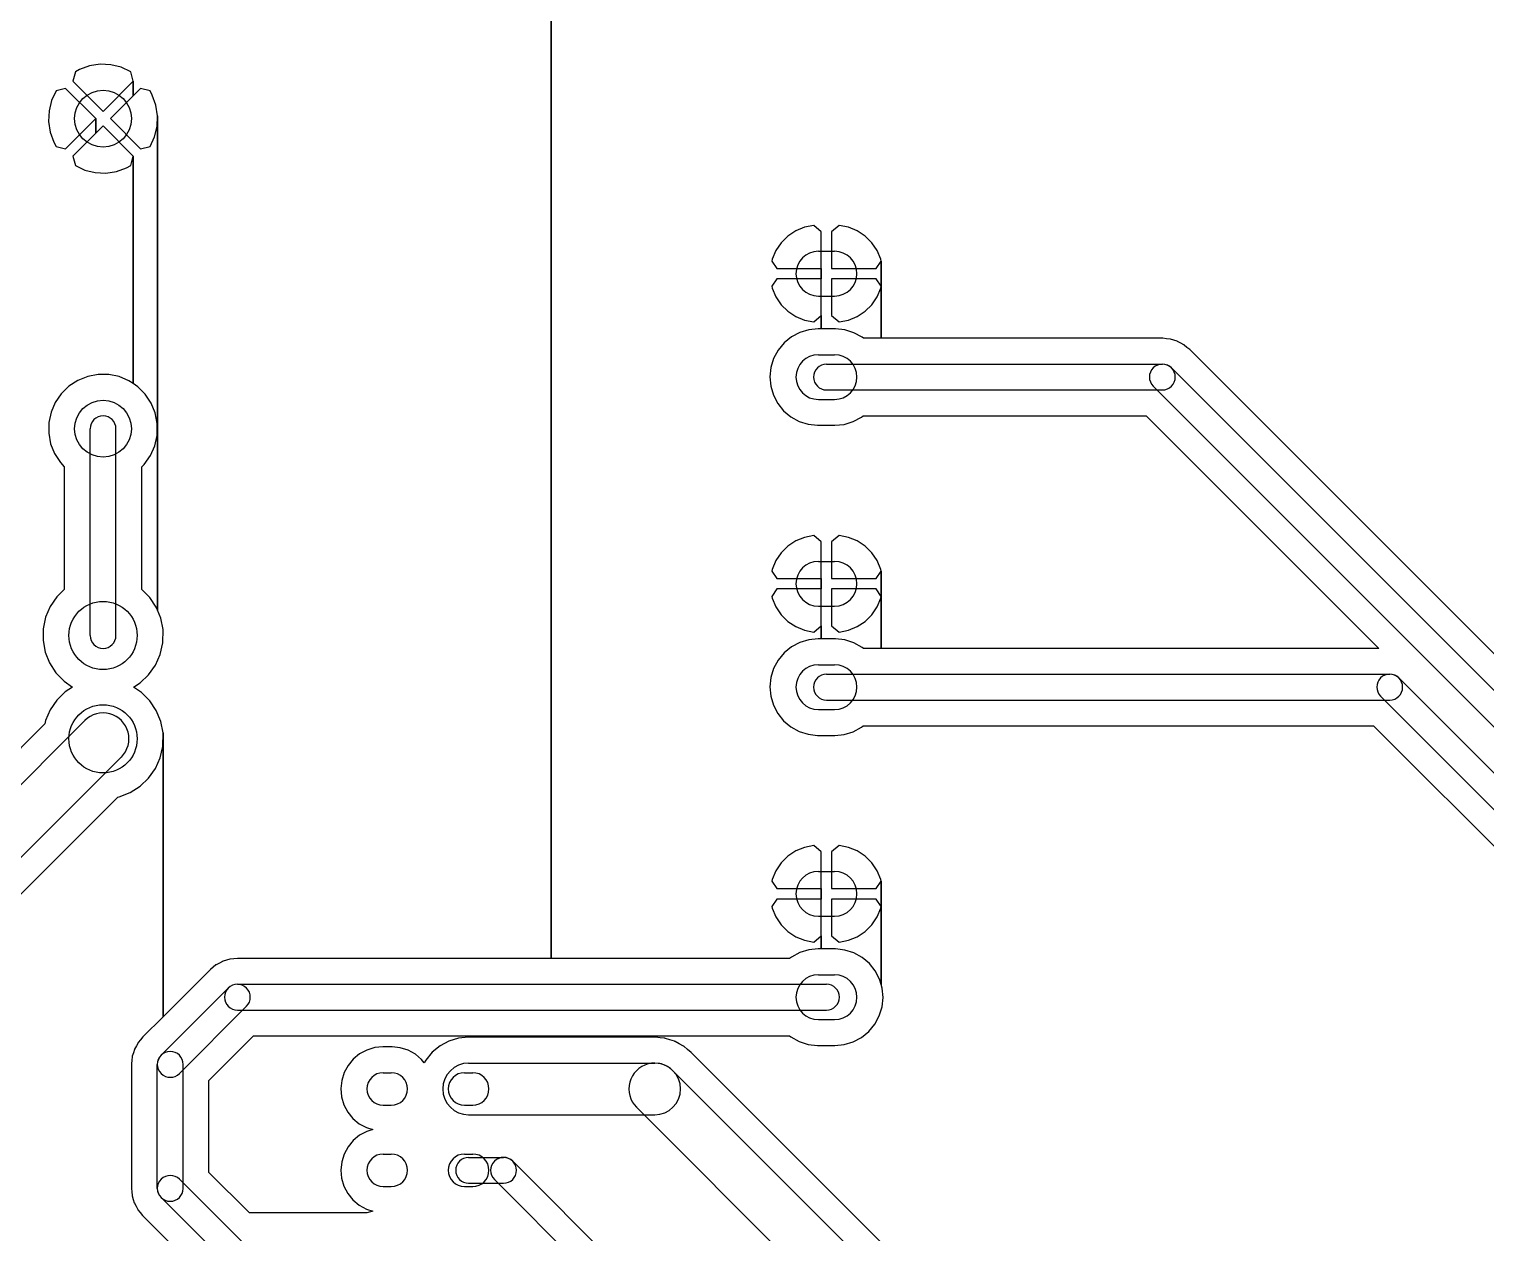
# Model space of a CAD drawing. Extents: x 10 to 213, y -213 to -15.
# Drawn here: x 61.68 to 97.49, y -74.37 to -44.79 of the extents above; entities that cross this region are included whole.
import ezdxf

# ---------------------------------------------------------------- set-up
doc = ezdxf.new("R2010")
doc.units = 0
doc.header["$MEASUREMENT"] = 0
doc.layers.add('BLACK', color=250, linetype='CONTINUOUS')

msp = doc.modelspace()

# ---------------------------------------------------------------- linework, layer by layer
at = {"layer": 'BLACK'}
for p, q in [((74.5121, -67.6275), (74.5121, -39.2935)), ((74.5121, -39.2935), (74.5121, -67.6275)), ((74.5121, -67.6275), (74.5121, -39.2935)), ((74.5121, -39.2935), (74.5121, -67.6275)), ((62.9244, -45.78), (62.8187, -45.8362)), ((62.9244, -45.78), (62.8187, -45.8362)), ((63.1704, -45.6912), (62.9244, -45.78)), ((63.1704, -45.6912), (62.9244, -45.78)), ((63.429, -45.6519), (63.1704, -45.6912)), ((63.429, -45.6519), (63.1704, -45.6912)), ((63.6902, -45.6636), (63.429, -45.6519)), ((63.6902, -45.6636), (63.429, -45.6519)), ((63.9442, -45.7258), (63.6902, -45.6636)), ((63.9442, -45.7258), (63.6902, -45.6636)), ((64.1813, -45.8362), (63.9442, -45.7258)), ((64.1813, -45.8362), (63.9442, -45.7258)), ((62.8187, -45.8362), (62.7594, -46.0698)), ((62.8187, -45.8362), (62.7594, -46.0698)), ((62.7594, -46.0698), (63.5, -46.8104)), ((62.7594, -46.0698), (63.5, -46.8104)), ((63.5, -46.8104), (64.2406, -46.0698)), ((63.5, -46.8104), (64.2406, -46.0698)), ((64.2406, -46.0698), (64.1813, -45.8362)), ((64.2406, -46.0698), (64.1813, -45.8362)), ((64.2406, -46.429), (64.2406, -46.0698)), ((64.2406, -46.0698), (64.2406, -46.429)), ((64.2406, -46.429), (64.2406, -46.0698)), ((64.2406, -46.0698), (64.2406, -46.429)), ((62.3462, -46.3087), (62.2358, -46.5458)), ((62.3462, -46.3087), (62.2358, -46.5458)), ((62.5798, -46.2494), (62.3462, -46.3087)), ((62.5798, -46.2494), (62.3462, -46.3087)), ((63.3204, -46.99), (62.5798, -46.2494)), ((63.3204, -46.99), (62.5798, -46.2494)), ((64.2406, -46.429), (63.6796, -46.99)), ((64.2406, -46.429), (63.6796, -46.99)), ((64.4202, -46.2494), (64.2406, -46.429)), ((64.4202, -46.2494), (64.2406, -46.429)), ((64.6538, -46.3087), (64.4202, -46.2494)), ((64.6538, -46.3087), (64.4202, -46.2494)), ((64.71, -46.4144), (64.6538, -46.3087)), ((64.71, -46.4144), (64.6538, -46.3087)), ((64.7988, -46.6604), (64.71, -46.4144)), ((64.7988, -46.6604), (64.71, -46.4144)), ((62.1736, -46.7998), (62.1619, -47.061)), ((62.1736, -46.7998), (62.1619, -47.061)), ((62.2358, -46.5458), (62.1736, -46.7998)), ((62.2358, -46.5458), (62.1736, -46.7998)), ((64.8381, -46.919), (64.7988, -46.6604)), ((64.8381, -46.919), (64.7988, -46.6604)), ((62.1619, -47.061), (62.2012, -47.3196)), ((62.1619, -47.061), (62.2012, -47.3196)), ((62.5798, -47.7306), (63.3204, -46.99)), ((62.5798, -47.7306), (63.3204, -46.99)), ((63.3204, -47.3492), (63.3204, -46.99)), ((63.3204, -46.99), (63.3204, -47.3492)), ((63.3204, -47.3492), (63.3204, -46.99)), ((63.3204, -46.99), (63.3204, -47.3492)), ((63.5, -47.1696), (63.3204, -47.3492)), ((63.5, -47.1696), (63.3204, -47.3492)), ((64.2406, -47.9102), (63.5, -47.1696)), ((64.2406, -47.9102), (63.5, -47.1696)), ((63.6796, -46.99), (64.4202, -47.7306)), ((63.6796, -46.99), (64.4202, -47.7306)), ((64.7642, -47.4342), (64.8264, -47.1802)), ((64.7642, -47.4342), (64.8264, -47.1802)), ((64.8264, -47.1802), (64.8381, -46.919)), ((64.8264, -47.1802), (64.8381, -46.919)), ((64.8381, -59.0703), (64.8381, -46.919)), ((64.8381, -46.919), (64.8381, -59.0703)), ((64.8381, -59.0703), (64.8381, -46.919)), ((64.8381, -46.919), (64.8381, -59.0703)), ((62.2012, -47.3196), (62.29, -47.5656)), ((62.2012, -47.3196), (62.29, -47.5656)), ((62.29, -47.5656), (62.3462, -47.6713)), ((62.29, -47.5656), (62.3462, -47.6713)), ((63.3204, -47.3492), (62.7594, -47.9102)), ((63.3204, -47.3492), (62.7594, -47.9102)), ((64.6538, -47.6713), (64.7642, -47.4342)), ((64.6538, -47.6713), (64.7642, -47.4342)), ((62.3462, -47.6713), (62.5798, -47.7306)), ((62.3462, -47.6713), (62.5798, -47.7306)), ((62.7594, -47.9102), (62.8187, -48.1438)), ((62.7594, -47.9102), (62.8187, -48.1438)), ((64.1813, -48.1438), (64.2406, -47.9102)), ((64.1813, -48.1438), (64.2406, -47.9102)), ((64.2406, -53.501), (64.2406, -47.9102)), ((64.2406, -47.9102), (64.2406, -53.501)), ((64.2406, -53.501), (64.2406, -47.9102)), ((64.2406, -47.9102), (64.2406, -53.501)), ((64.4202, -47.7306), (64.6538, -47.6713)), ((64.4202, -47.7306), (64.6538, -47.6713)), ((62.8187, -48.1438), (63.0558, -48.2542)), ((62.8187, -48.1438), (63.0558, -48.2542)), ((63.0558, -48.2542), (63.3098, -48.3164)), ((63.0558, -48.2542), (63.3098, -48.3164)), ((63.3098, -48.3164), (63.571, -48.3281)), ((63.3098, -48.3164), (63.571, -48.3281)), ((63.571, -48.3281), (63.8296, -48.2888)), ((63.571, -48.3281), (63.8296, -48.2888)), ((63.8296, -48.2888), (64.0756, -48.2)), ((63.8296, -48.2888), (64.0756, -48.2)), ((64.0756, -48.2), (64.1813, -48.1438)), ((64.0756, -48.2), (64.1813, -48.1438)), ((80.5229, -49.7472), (80.329, -49.8754)), ((80.5229, -49.7472), (80.329, -49.8754)), ((80.738, -49.659), (80.5229, -49.7472)), ((80.738, -49.659), (80.5229, -49.7472)), ((80.9661, -49.6143), (80.738, -49.659)), ((80.9661, -49.6143), (80.738, -49.659)), ((81.153, -49.7698), (80.9661, -49.6143)), ((81.153, -49.7698), (80.9661, -49.6143)), ((81.5939, -49.6143), (81.407, -49.7698)), ((81.5939, -49.6143), (81.407, -49.7698)), ((81.822, -49.659), (81.5939, -49.6143)), ((81.822, -49.659), (81.5939, -49.6143)), ((82.0371, -49.7472), (81.822, -49.659)), ((82.0371, -49.7472), (81.822, -49.659)), ((82.231, -49.8754), (82.0371, -49.7472)), ((82.231, -49.8754), (82.0371, -49.7472)), ((80.1637, -50.0389), (80.0333, -50.2314)), ((80.1637, -50.0389), (80.0333, -50.2314)), ((80.329, -49.8754), (80.1637, -50.0389)), ((80.329, -49.8754), (80.1637, -50.0389)), ((81.153, -50.673), (81.153, -49.7698)), ((81.153, -50.673), (81.153, -49.7698)), ((81.407, -49.7698), (81.407, -50.673)), ((81.407, -49.7698), (81.407, -50.673)), ((82.3963, -50.0389), (82.231, -49.8754)), ((82.3963, -50.0389), (82.231, -49.8754)), ((82.5267, -50.2314), (82.3963, -50.0389)), ((82.5267, -50.2314), (82.3963, -50.0389)), ((79.9428, -50.4455), (79.9362, -50.4903)), ((79.9428, -50.4455), (79.9362, -50.4903)), ((80.0333, -50.2314), (79.9428, -50.4455)), ((80.0333, -50.2314), (79.9428, -50.4455)), ((81.08, -50.25), (81.48, -50.25)), ((82.6172, -50.4455), (82.5267, -50.2314)), ((82.6172, -50.4455), (82.5267, -50.2314)), ((82.6238, -50.4903), (82.6172, -50.4455)), ((82.6238, -50.4903), (82.6172, -50.4455)), ((79.9362, -50.4903), (80.0616, -50.673)), ((79.9362, -50.4903), (80.0616, -50.673)), ((80.0616, -50.673), (81.153, -50.673)), ((80.0616, -50.673), (81.153, -50.673)), ((81.153, -50.927), (81.153, -50.673)), ((81.153, -50.673), (81.153, -50.927)), ((81.153, -50.927), (81.153, -50.673)), ((81.153, -50.673), (81.153, -50.927)), ((81.407, -50.673), (82.4984, -50.673)), ((81.407, -50.673), (82.4984, -50.673)), ((82.4984, -50.673), (82.6238, -50.4903)), ((82.4984, -50.673), (82.6238, -50.4903)), ((82.6238, -51.1097), (82.6238, -50.4903)), ((82.6238, -50.4903), (82.6238, -51.1097)), ((82.6238, -51.1097), (82.6238, -50.4903)), ((82.6238, -50.4903), (82.6238, -51.1097)), ((80.0616, -50.927), (79.9362, -51.1097)), ((80.0616, -50.927), (79.9362, -51.1097)), ((79.9362, -51.1097), (79.9428, -51.1545)), ((79.9362, -51.1097), (79.9428, -51.1545)), ((79.9428, -51.1545), (80.0333, -51.3686)), ((79.9428, -51.1545), (80.0333, -51.3686)), ((81.153, -50.927), (80.0616, -50.927)), ((81.153, -50.927), (80.0616, -50.927)), ((81.153, -51.8302), (81.153, -50.927)), ((81.153, -51.8302), (81.153, -50.927)), ((82.4984, -50.927), (81.407, -50.927)), ((81.407, -50.927), (81.407, -51.8302)), ((82.4984, -50.927), (81.407, -50.927)), ((81.407, -50.927), (81.407, -51.8302)), ((82.6238, -51.1097), (82.4984, -50.927)), ((82.6238, -51.1097), (82.4984, -50.927)), ((82.5267, -51.3686), (82.6172, -51.1545)), ((82.5267, -51.3686), (82.6172, -51.1545)), ((82.6172, -51.1545), (82.6238, -51.1097)), ((82.6172, -51.1545), (82.6238, -51.1097)), ((82.6238, -52.3875), (82.6238, -51.1097)), ((82.6238, -51.1097), (82.6238, -52.3875)), ((82.6238, -52.3875), (82.6238, -51.1097)), ((82.6238, -51.1097), (82.6238, -52.3875)), ((80.0333, -51.3686), (80.1637, -51.5611)), ((80.0333, -51.3686), (80.1637, -51.5611)), ((81.08, -51.35), (81.48, -51.35)), ((82.3963, -51.5611), (82.5267, -51.3686)), ((82.3963, -51.5611), (82.5267, -51.3686)), ((80.1637, -51.5611), (80.329, -51.7246)), ((80.1637, -51.5611), (80.329, -51.7246)), ((80.329, -51.7246), (80.5229, -51.8528)), ((80.329, -51.7246), (80.5229, -51.8528)), ((80.5229, -51.8528), (80.738, -51.941)), ((80.5229, -51.8528), (80.738, -51.941)), ((80.9661, -51.9857), (81.153, -51.8302)), ((80.9661, -51.9857), (81.153, -51.8302)), ((81.153, -52.155), (81.153, -51.8302)), ((81.153, -51.8302), (81.153, -52.155)), ((81.153, -52.155), (81.153, -51.8302)), ((81.153, -51.8302), (81.153, -52.155)), ((81.407, -51.8302), (81.5939, -51.9857)), ((81.407, -51.8302), (81.5939, -51.9857)), ((81.822, -51.941), (82.0371, -51.8528)), ((81.822, -51.941), (82.0371, -51.8528)), ((82.0371, -51.8528), (82.231, -51.7246)), ((82.0371, -51.8528), (82.231, -51.7246)), ((82.231, -51.7246), (82.3963, -51.5611)), ((82.231, -51.7246), (82.3963, -51.5611)), ((80.6217, -52.2444), (80.4175, -52.353)), ((80.6217, -52.2444), (80.4175, -52.353)), ((80.8431, -52.1776), (80.6217, -52.2444)), ((80.8431, -52.1776), (80.6217, -52.2444)), ((80.738, -51.941), (80.9661, -51.9857)), ((80.738, -51.941), (80.9661, -51.9857)), ((81.0733, -52.155), (80.8431, -52.1776)), ((81.0733, -52.155), (80.8431, -52.1776)), ((81.153, -52.155), (81.0733, -52.155)), ((81.153, -52.155), (81.0733, -52.155)), ((81.4867, -52.155), (81.153, -52.155)), ((81.4867, -52.155), (81.153, -52.155)), ((81.5032, -52.1551), (81.4867, -52.155)), ((81.5032, -52.1551), (81.4867, -52.155)), ((81.7331, -52.1809), (81.5032, -52.1551)), ((81.7331, -52.1809), (81.5032, -52.1551)), ((81.5939, -51.9857), (81.822, -51.941)), ((81.5939, -51.9857), (81.822, -51.941)), ((81.9535, -52.2508), (81.7331, -52.1809)), ((81.9535, -52.2508), (81.7331, -52.1809)), ((82.1562, -52.3622), (81.9535, -52.2508)), ((82.1562, -52.3622), (81.9535, -52.2508)), ((80.2383, -52.4992), (80.0909, -52.6774)), ((80.2383, -52.4992), (80.0909, -52.6774)), ((80.4175, -52.353), (80.2383, -52.4992)), ((80.4175, -52.353), (80.2383, -52.4992)), ((82.1863, -52.3875), (82.1562, -52.3622)), ((82.1863, -52.3875), (82.1562, -52.3622)), ((82.6238, -52.3875), (82.1863, -52.3875)), ((82.6238, -52.3875), (82.1863, -52.3875)), ((89.535, -52.3875), (82.6238, -52.3875)), ((89.535, -52.3875), (82.6238, -52.3875)), ((89.5382, -52.3875), (89.535, -52.3875)), ((89.5382, -52.3875), (89.535, -52.3875)), ((89.5383, -52.3875), (89.5382, -52.3875)), ((89.5383, -52.3875), (89.5382, -52.3875)), ((89.5385, -52.3875), (89.5383, -52.3875)), ((89.5385, -52.3875), (89.5383, -52.3875)), ((89.5483, -52.3876), (89.5385, -52.3875)), ((89.5483, -52.3876), (89.5385, -52.3875)), ((89.6358, -52.3974), (89.5483, -52.3876)), ((89.6358, -52.3974), (89.5483, -52.3876)), ((89.7233, -52.4063), (89.6358, -52.3974)), ((89.7233, -52.4063), (89.6358, -52.3974)), ((89.7281, -52.4078), (89.7233, -52.4063)), ((89.7281, -52.4078), (89.7233, -52.4063)), ((89.733, -52.4083), (89.7281, -52.4078)), ((89.733, -52.4083), (89.7281, -52.4078)), ((89.8169, -52.4349), (89.733, -52.4083)), ((89.8169, -52.4349), (89.733, -52.4083)), ((89.901, -52.4606), (89.8169, -52.4349)), ((89.901, -52.4606), (89.8169, -52.4349)), ((89.9055, -52.463), (89.901, -52.4606)), ((89.9055, -52.463), (89.901, -52.4606)), ((89.9102, -52.4645), (89.9055, -52.463)), ((89.9102, -52.4645), (89.9055, -52.463)), ((89.9873, -52.5069), (89.9102, -52.4645)), ((89.9873, -52.5069), (89.9102, -52.4645)), ((90.0649, -52.5485), (89.9873, -52.5069)), ((90.0649, -52.5485), (89.9873, -52.5069)), ((90.0687, -52.5517), (90.0649, -52.5485)), ((90.0687, -52.5517), (90.0649, -52.5485)), ((90.0731, -52.5541), (90.0687, -52.5517)), ((90.0731, -52.5541), (90.0687, -52.5517)), ((90.1405, -52.6106), (90.0731, -52.5541)), ((90.1405, -52.6106), (90.0731, -52.5541)), ((90.2085, -52.6665), (90.1405, -52.6106)), ((90.2085, -52.6665), (90.1405, -52.6106)), ((79.9809, -52.8808), (79.9125, -53.1017)), ((79.9809, -52.8808), (79.9125, -53.1017)), ((80.0909, -52.6774), (79.9809, -52.8808)), ((80.0909, -52.6774), (79.9809, -52.8808)), ((81.08, -52.79), (81.48, -52.79)), ((110.402, -72.8595), (90.2085, -52.6665)), ((110.402, -72.8595), (90.2085, -52.6665)), ((63.1217, -53.3246), (62.8792, -53.4225)), ((63.1217, -53.3246), (62.8792, -53.4225)), ((63.3786, -53.2756), (63.1217, -53.3246)), ((63.3786, -53.2756), (63.1217, -53.3246)), ((63.6401, -53.2774), (63.3786, -53.2756)), ((63.6401, -53.2774), (63.3786, -53.2756)), ((63.8962, -53.33), (63.6401, -53.2774)), ((63.8962, -53.33), (63.6401, -53.2774)), ((64.1373, -53.4313), (63.8962, -53.33)), ((64.1373, -53.4313), (63.8962, -53.33)), ((79.9125, -53.1017), (79.8883, -53.3317)), ((79.9125, -53.1017), (79.8883, -53.3317)), ((79.8883, -53.3317), (79.9093, -53.562)), ((79.8883, -53.3317), (79.9093, -53.562)), ((81.28, -53.0225), (89.535, -53.0225)), ((89.7595, -53.1155), (109.953, -73.3085)), ((62.6604, -53.5657), (62.4735, -53.7487)), ((62.6604, -53.5657), (62.4735, -53.7487)), ((62.8792, -53.4225), (62.6604, -53.5657)), ((62.8792, -53.4225), (62.6604, -53.5657)), ((64.2406, -53.501), (64.1373, -53.4313)), ((64.2406, -53.501), (64.1373, -53.4313)), ((64.3541, -53.5775), (64.2406, -53.501)), ((64.3541, -53.5775), (64.2406, -53.501)), ((64.5384, -53.7631), (64.3541, -53.5775)), ((64.5384, -53.7631), (64.3541, -53.5775)), ((79.9093, -53.562), (79.9746, -53.7839)), ((79.9093, -53.562), (79.9746, -53.7839)), ((81.28, -53.6575), (89.535, -53.6575)), ((89.3105, -53.5645), (109.503, -73.7575)), ((62.3258, -53.9645), (62.2228, -54.2048)), ((62.3258, -53.9645), (62.2228, -54.2048)), ((62.4735, -53.7487), (62.3258, -53.9645)), ((62.4735, -53.7487), (62.3258, -53.9645)), ((64.6831, -53.9809), (64.5384, -53.7631)), ((64.6831, -53.9809), (64.5384, -53.7631)), ((64.7828, -54.2227), (64.6831, -53.9809)), ((64.7828, -54.2227), (64.6831, -53.9809)), ((79.9746, -53.7839), (80.0817, -53.9889)), ((79.9746, -53.7839), (80.0817, -53.9889)), ((80.0817, -53.9889), (80.2266, -54.1691)), ((80.0817, -53.9889), (80.2266, -54.1691)), ((81.08, -53.89), (81.48, -53.89)), ((62.2228, -54.2048), (62.1684, -54.4606)), ((62.2228, -54.2048), (62.1684, -54.4606)), ((64.8336, -54.4792), (64.7828, -54.2227)), ((64.8336, -54.4792), (64.7828, -54.2227)), ((80.2266, -54.1691), (80.4038, -54.3178)), ((80.2266, -54.1691), (80.4038, -54.3178)), ((80.4038, -54.3178), (80.6065, -54.4292)), ((80.4038, -54.3178), (80.6065, -54.4292)), ((81.9383, -54.4356), (82.1425, -54.327)), ((81.9383, -54.4356), (82.1425, -54.327)), ((82.1425, -54.327), (82.1848, -54.2925)), ((82.1425, -54.327), (82.1848, -54.2925)), ((82.1848, -54.2925), (89.1405, -54.2925)), ((82.1848, -54.2925), (89.1405, -54.2925)), ((89.1405, -54.2925), (94.8555, -60.0075)), ((89.1405, -54.2925), (94.8555, -60.0075)), ((62.1684, -54.4606), (62.1647, -54.7221)), ((62.1684, -54.4606), (62.1647, -54.7221)), ((62.1647, -54.7221), (62.212, -54.9793)), ((62.1647, -54.7221), (62.212, -54.9793)), ((63.1825, -59.69), (63.1825, -54.61)), ((63.8175, -59.69), (63.8175, -54.61)), ((64.7714, -55.033), (64.8294, -54.7779)), ((64.7714, -55.033), (64.8294, -54.7779)), ((64.8294, -54.7779), (64.8336, -54.4792)), ((64.8294, -54.7779), (64.8336, -54.4792)), ((80.6065, -54.4292), (80.8269, -54.4991)), ((80.6065, -54.4292), (80.8269, -54.4991)), ((80.8269, -54.4991), (81.0568, -54.5249)), ((80.8269, -54.4991), (81.0568, -54.5249)), ((81.0568, -54.5249), (81.0733, -54.525)), ((81.0568, -54.5249), (81.0733, -54.525)), ((81.0733, -54.525), (81.4867, -54.525)), ((81.0733, -54.525), (81.4867, -54.525)), ((81.4867, -54.525), (81.7169, -54.5024)), ((81.4867, -54.525), (81.7169, -54.5024)), ((81.7169, -54.5024), (81.9383, -54.4356)), ((81.7169, -54.5024), (81.9383, -54.4356)), ((62.212, -54.9793), (62.3082, -55.2225)), ((62.212, -54.9793), (62.3082, -55.2225)), ((64.6651, -55.2719), (64.7714, -55.033)), ((64.6651, -55.2719), (64.7714, -55.033)), ((62.3082, -55.2225), (62.4499, -55.4423)), ((62.3082, -55.2225), (62.4499, -55.4423)), ((62.4499, -55.4423), (62.5475, -55.5434)), ((62.4499, -55.4423), (62.5475, -55.5434)), ((64.4525, -55.5444), (64.5143, -55.4856)), ((64.4525, -55.5444), (64.5143, -55.4856)), ((64.5143, -55.4856), (64.6651, -55.2719)), ((64.5143, -55.4856), (64.6651, -55.2719)), ((62.5475, -55.5434), (62.5475, -58.5607)), ((62.5475, -55.5434), (62.5475, -58.5607)), ((64.4525, -58.5584), (64.4525, -55.5444)), ((64.4525, -58.5584), (64.4525, -55.5444)), ((80.738, -57.279), (80.5229, -57.3672)), ((80.738, -57.279), (80.5229, -57.3672)), ((80.9661, -57.2343), (80.738, -57.279)), ((80.9661, -57.2343), (80.738, -57.279)), ((81.153, -57.3898), (80.9661, -57.2343)), ((81.153, -57.3898), (80.9661, -57.2343)), ((81.5939, -57.2343), (81.407, -57.3898)), ((81.5939, -57.2343), (81.407, -57.3898)), ((81.822, -57.279), (81.5939, -57.2343)), ((81.822, -57.279), (81.5939, -57.2343)), ((82.0371, -57.3672), (81.822, -57.279)), ((82.0371, -57.3672), (81.822, -57.279)), ((80.329, -57.4954), (80.1637, -57.6589)), ((80.329, -57.4954), (80.1637, -57.6589)), ((80.5229, -57.3672), (80.329, -57.4954)), ((80.5229, -57.3672), (80.329, -57.4954)), ((81.153, -58.293), (81.153, -57.3898)), ((81.153, -58.293), (81.153, -57.3898)), ((81.407, -57.3898), (81.407, -58.293)), ((81.407, -57.3898), (81.407, -58.293)), ((82.231, -57.4954), (82.0371, -57.3672)), ((82.231, -57.4954), (82.0371, -57.3672)), ((82.3963, -57.6589), (82.231, -57.4954)), ((82.3963, -57.6589), (82.231, -57.4954)), ((80.0333, -57.8514), (79.9428, -58.0655)), ((80.0333, -57.8514), (79.9428, -58.0655)), ((80.1637, -57.6589), (80.0333, -57.8514)), ((80.1637, -57.6589), (80.0333, -57.8514)), ((81.08, -57.87), (81.48, -57.87)), ((82.5267, -57.8514), (82.3963, -57.6589)), ((82.5267, -57.8514), (82.3963, -57.6589)), ((82.6172, -58.0655), (82.5267, -57.8514)), ((82.6172, -58.0655), (82.5267, -57.8514)), ((79.9428, -58.0655), (79.9362, -58.1103)), ((79.9428, -58.0655), (79.9362, -58.1103)), ((79.9362, -58.1103), (80.0616, -58.293)), ((79.9362, -58.1103), (80.0616, -58.293)), ((80.0616, -58.293), (81.153, -58.293)), ((80.0616, -58.293), (81.153, -58.293)), ((81.153, -58.547), (81.153, -58.293)), ((81.153, -58.293), (81.153, -58.547)), ((81.153, -58.547), (81.153, -58.293)), ((81.153, -58.293), (81.153, -58.547)), ((81.407, -58.293), (82.4984, -58.293)), ((81.407, -58.293), (82.4984, -58.293)), ((82.4984, -58.293), (82.6238, -58.1103)), ((82.4984, -58.293), (82.6238, -58.1103)), ((82.6238, -58.1103), (82.6172, -58.0655)), ((82.6238, -58.1103), (82.6172, -58.0655)), ((82.6238, -58.7297), (82.6238, -58.1103)), ((82.6238, -58.1103), (82.6238, -58.7297)), ((82.6238, -58.7297), (82.6238, -58.1103)), ((82.6238, -58.1103), (82.6238, -58.7297)), ((62.5475, -58.5607), (62.366, -58.7385)), ((62.5475, -58.5607), (62.366, -58.7385)), ((64.6472, -58.7544), (64.4525, -58.5584)), ((64.6472, -58.7544), (64.4525, -58.5584)), ((80.0616, -58.547), (79.9362, -58.7297)), ((80.0616, -58.547), (79.9362, -58.7297)), ((81.153, -58.547), (80.0616, -58.547)), ((81.153, -58.547), (80.0616, -58.547)), ((81.153, -59.4502), (81.153, -58.547)), ((81.153, -59.4502), (81.153, -58.547)), ((82.4984, -58.547), (81.407, -58.547)), ((81.407, -58.547), (81.407, -59.4502)), ((82.4984, -58.547), (81.407, -58.547)), ((81.407, -58.547), (81.407, -59.4502)), ((82.6238, -58.7297), (82.4984, -58.547)), ((82.6238, -58.7297), (82.4984, -58.547)), ((62.2028, -58.9768), (62.089, -59.2424)), ((62.2028, -58.9768), (62.089, -59.2424)), ((62.366, -58.7385), (62.2028, -58.9768)), ((62.366, -58.7385), (62.2028, -58.9768)), ((64.8071, -58.995), (64.6472, -58.7544)), ((64.8071, -58.995), (64.6472, -58.7544)), ((64.8381, -59.0703), (64.8071, -58.995)), ((64.8381, -59.0703), (64.8071, -58.995)), ((64.9171, -59.2621), (64.8381, -59.0703)), ((64.9171, -59.2621), (64.8381, -59.0703)), ((79.9362, -58.7297), (79.9428, -58.7745)), ((79.9362, -58.7297), (79.9428, -58.7745)), ((79.9428, -58.7745), (80.0333, -58.9886)), ((79.9428, -58.7745), (80.0333, -58.9886)), ((80.0333, -58.9886), (80.1637, -59.1811)), ((80.0333, -58.9886), (80.1637, -59.1811)), ((81.08, -58.97), (81.48, -58.97)), ((82.3963, -59.1811), (82.5267, -58.9886)), ((82.3963, -59.1811), (82.5267, -58.9886)), ((82.5267, -58.9886), (82.6172, -58.7745)), ((82.5267, -58.9886), (82.6172, -58.7745)), ((82.6172, -58.7745), (82.6238, -58.7297)), ((82.6172, -58.7745), (82.6238, -58.7297)), ((82.6238, -60.0075), (82.6238, -58.7297)), ((82.6238, -58.7297), (82.6238, -60.0075)), ((82.6238, -60.0075), (82.6238, -58.7297)), ((82.6238, -58.7297), (82.6238, -60.0075)), ((62.089, -59.2424), (62.0289, -59.525)), ((62.089, -59.2424), (62.0289, -59.525)), ((64.9733, -59.5455), (64.9171, -59.2621)), ((64.9733, -59.5455), (64.9171, -59.2621)), ((80.1637, -59.1811), (80.329, -59.3446)), ((80.1637, -59.1811), (80.329, -59.3446)), ((80.329, -59.3446), (80.5229, -59.4728)), ((80.329, -59.3446), (80.5229, -59.4728)), ((82.0371, -59.4728), (82.231, -59.3446)), ((82.0371, -59.4728), (82.231, -59.3446)), ((82.231, -59.3446), (82.3963, -59.1811)), ((82.231, -59.3446), (82.3963, -59.1811)), ((62.0289, -59.525), (62.0249, -59.8139)), ((62.0289, -59.525), (62.0249, -59.8139)), ((64.9687, -59.8755), (64.9733, -59.5455)), ((64.9687, -59.8755), (64.9733, -59.5455)), ((80.5229, -59.4728), (80.738, -59.561)), ((80.5229, -59.4728), (80.738, -59.561)), ((80.738, -59.561), (80.9661, -59.6057)), ((80.738, -59.561), (80.9661, -59.6057)), ((81.0733, -59.775), (80.8431, -59.7976)), ((81.0733, -59.775), (80.8431, -59.7976)), ((80.9661, -59.6057), (81.153, -59.4502)), ((80.9661, -59.6057), (81.153, -59.4502)), ((81.153, -59.775), (81.0733, -59.775)), ((81.153, -59.775), (81.0733, -59.775)), ((81.153, -59.775), (81.153, -59.4502)), ((81.153, -59.4502), (81.153, -59.775)), ((81.153, -59.775), (81.153, -59.4502)), ((81.153, -59.4502), (81.153, -59.775)), ((81.4867, -59.775), (81.153, -59.775)), ((81.4867, -59.775), (81.153, -59.775)), ((81.407, -59.4502), (81.5939, -59.6057)), ((81.407, -59.4502), (81.5939, -59.6057)), ((81.5032, -59.7751), (81.4867, -59.775)), ((81.5032, -59.7751), (81.4867, -59.775)), ((81.7331, -59.8009), (81.5032, -59.7751)), ((81.7331, -59.8009), (81.5032, -59.7751)), ((81.5939, -59.6057), (81.822, -59.561)), ((81.5939, -59.6057), (81.822, -59.561)), ((81.822, -59.561), (82.0371, -59.4728)), ((81.822, -59.561), (82.0371, -59.4728)), ((62.0249, -59.8139), (62.077, -60.098)), ((62.0249, -59.8139), (62.077, -60.098)), ((62.077, -60.098), (62.1834, -60.3667)), ((62.077, -60.098), (62.1834, -60.3667)), ((64.9046, -60.1573), (64.9687, -59.8755)), ((64.9046, -60.1573), (64.9687, -59.8755)), ((80.2383, -60.1192), (80.0909, -60.2974)), ((80.2383, -60.1192), (80.0909, -60.2974)), ((80.4175, -59.973), (80.2383, -60.1192)), ((80.4175, -59.973), (80.2383, -60.1192)), ((80.6217, -59.8644), (80.4175, -59.973)), ((80.6217, -59.8644), (80.4175, -59.973)), ((80.8431, -59.7976), (80.6217, -59.8644)), ((80.8431, -59.7976), (80.6217, -59.8644)), ((81.9535, -59.8708), (81.7331, -59.8009)), ((81.9535, -59.8708), (81.7331, -59.8009)), ((82.1562, -59.9822), (81.9535, -59.8708)), ((82.1562, -59.9822), (81.9535, -59.8708)), ((82.1863, -60.0075), (82.1562, -59.9822)), ((82.1863, -60.0075), (82.1562, -59.9822)), ((82.6238, -60.0075), (82.1863, -60.0075)), ((82.6238, -60.0075), (82.1863, -60.0075)), ((94.8555, -60.0075), (82.6238, -60.0075)), ((94.8555, -60.0075), (82.6238, -60.0075)), ((62.1834, -60.3667), (62.3399, -60.6095)), ((62.1834, -60.3667), (62.3399, -60.6095)), ((64.6206, -60.6573), (64.7871, -60.4212)), ((64.6206, -60.6573), (64.7871, -60.4212)), ((64.7871, -60.4212), (64.9046, -60.1573)), ((64.7871, -60.4212), (64.9046, -60.1573)), ((79.9809, -60.5008), (79.9125, -60.7217)), ((79.9809, -60.5008), (79.9125, -60.7217)), ((80.0909, -60.2974), (79.9809, -60.5008)), ((80.0909, -60.2974), (79.9809, -60.5008)), ((81.08, -60.41), (81.48, -60.41)), ((62.3399, -60.6095), (62.5406, -60.8173)), ((62.3399, -60.6095), (62.5406, -60.8173)), ((62.5406, -60.8173), (62.748, -60.9615)), ((62.5406, -60.8173), (62.748, -60.9615)), ((64.2501, -60.9589), (64.4114, -60.8565)), ((64.2501, -60.9589), (64.4114, -60.8565)), ((64.4114, -60.8565), (64.6206, -60.6573)), ((64.4114, -60.8565), (64.6206, -60.6573)), ((79.9125, -60.7217), (79.8883, -60.9517)), ((79.9125, -60.7217), (79.8883, -60.9517)), ((81.28, -60.6425), (95.123, -60.6425)), ((95.3475, -60.7355), (108.302, -73.6895)), ((62.5724, -61.0763), (62.366, -61.2785)), ((62.5724, -61.0763), (62.366, -61.2785)), ((62.748, -60.9615), (62.5724, -61.0763)), ((62.748, -60.9615), (62.5724, -61.0763)), ((64.4436, -61.0894), (64.2501, -60.9589)), ((64.4436, -61.0894), (64.2501, -60.9589)), ((64.6472, -61.2944), (64.4436, -61.0894)), ((64.6472, -61.2944), (64.4436, -61.0894)), ((79.8883, -60.9517), (79.9093, -61.182)), ((79.8883, -60.9517), (79.9093, -61.182)), ((79.9093, -61.182), (79.9746, -61.4039)), ((79.9093, -61.182), (79.9746, -61.4039)), ((94.8985, -61.1845), (107.852, -74.1385)), ((62.2028, -61.5168), (62.089, -61.7824)), ((62.2028, -61.5168), (62.089, -61.7824)), ((62.366, -61.2785), (62.2028, -61.5168)), ((62.366, -61.2785), (62.2028, -61.5168)), ((64.8071, -61.535), (64.6472, -61.2944)), ((64.8071, -61.535), (64.6472, -61.2944)), ((64.9171, -61.8021), (64.8071, -61.535)), ((64.9171, -61.8021), (64.8071, -61.535)), ((79.9746, -61.4039), (80.0817, -61.6089)), ((79.9746, -61.4039), (80.0817, -61.6089)), ((81.08, -61.51), (81.48, -61.51)), ((81.28, -61.2775), (95.123, -61.2775)), ((62.0721, -61.8619), (56.887, -67.047)), ((62.0721, -61.8619), (56.887, -67.047)), ((60.257, -64.575), (63.051, -61.781)), ((62.089, -61.7824), (62.0721, -61.8619)), ((62.089, -61.7824), (62.0721, -61.8619)), ((64.9733, -62.0855), (64.9171, -61.8021)), ((64.9733, -62.0855), (64.9171, -61.8021)), ((80.0817, -61.6089), (80.2266, -61.7891)), ((80.0817, -61.6089), (80.2266, -61.7891)), ((80.2266, -61.7891), (80.4038, -61.9378)), ((80.2266, -61.7891), (80.4038, -61.9378)), ((80.4038, -61.9378), (80.6065, -62.0492)), ((80.4038, -61.9378), (80.6065, -62.0492)), ((82.1425, -61.947), (82.1848, -61.9125)), ((82.1425, -61.947), (82.1848, -61.9125)), ((82.1848, -61.9125), (94.7285, -61.9125)), ((82.1848, -61.9125), (94.7285, -61.9125)), ((94.7285, -61.9125), (107.125, -74.3085)), ((94.7285, -61.9125), (107.125, -74.3085)), ((64.9687, -62.4155), (64.9733, -62.0855)), ((64.9687, -62.4155), (64.9733, -62.0855)), ((64.9733, -69.0617), (64.9733, -62.0855)), ((64.9733, -62.0855), (64.9733, -69.0617)), ((64.9733, -69.0617), (64.9733, -62.0855)), ((64.9733, -62.0855), (64.9733, -69.0617)), ((80.6065, -62.0492), (80.8269, -62.1191)), ((80.6065, -62.0492), (80.8269, -62.1191)), ((80.8269, -62.1191), (81.0568, -62.1449)), ((80.8269, -62.1191), (81.0568, -62.1449)), ((81.0568, -62.1449), (81.0733, -62.145)), ((81.0568, -62.1449), (81.0733, -62.145)), ((81.0733, -62.145), (81.4867, -62.145)), ((81.0733, -62.145), (81.4867, -62.145)), ((81.4867, -62.145), (81.7169, -62.1224)), ((81.4867, -62.145), (81.7169, -62.1224)), ((81.7169, -62.1224), (81.9383, -62.0556)), ((81.7169, -62.1224), (81.9383, -62.0556)), ((81.9383, -62.0556), (82.1425, -61.947)), ((81.9383, -62.0556), (82.1425, -61.947)), ((64.9046, -62.6973), (64.9687, -62.4155)), ((64.9046, -62.6973), (64.9687, -62.4155)), ((61.155, -65.473), (63.949, -62.679)), ((64.6206, -63.1973), (64.7871, -62.9612)), ((64.6206, -63.1973), (64.7871, -62.9612)), ((64.7871, -62.9612), (64.9046, -62.6973)), ((64.7871, -62.9612), (64.9046, -62.6973)), ((64.4114, -63.3965), (64.6206, -63.1973)), ((64.4114, -63.3965), (64.6206, -63.1973)), ((59.055, -68.4711), (63.8643, -63.6618)), ((59.055, -68.4711), (63.8643, -63.6618)), ((63.8643, -63.6618), (63.8981, -63.6558)), ((63.8643, -63.6618), (63.8981, -63.6558)), ((63.8981, -63.6558), (64.1674, -63.5513)), ((63.8981, -63.6558), (64.1674, -63.5513)), ((64.1674, -63.5513), (64.4114, -63.3965)), ((64.1674, -63.5513), (64.4114, -63.3965)), ((80.329, -65.1154), (80.1637, -65.2789)), ((80.329, -65.1154), (80.1637, -65.2789)), ((80.5229, -64.9872), (80.329, -65.1154)), ((80.5229, -64.9872), (80.329, -65.1154)), ((80.738, -64.899), (80.5229, -64.9872)), ((80.738, -64.899), (80.5229, -64.9872)), ((80.9661, -64.8543), (80.738, -64.899)), ((80.9661, -64.8543), (80.738, -64.899)), ((81.153, -65.0098), (80.9661, -64.8543)), ((81.153, -65.0098), (80.9661, -64.8543)), ((81.153, -65.913), (81.153, -65.0098)), ((81.153, -65.913), (81.153, -65.0098)), ((81.5939, -64.8543), (81.407, -65.0098)), ((81.5939, -64.8543), (81.407, -65.0098)), ((81.407, -65.0098), (81.407, -65.913)), ((81.407, -65.0098), (81.407, -65.913)), ((81.822, -64.899), (81.5939, -64.8543)), ((81.822, -64.899), (81.5939, -64.8543)), ((82.0371, -64.9872), (81.822, -64.899)), ((82.0371, -64.9872), (81.822, -64.899)), ((82.231, -65.1154), (82.0371, -64.9872)), ((82.231, -65.1154), (82.0371, -64.9872)), ((82.3963, -65.2789), (82.231, -65.1154)), ((82.3963, -65.2789), (82.231, -65.1154)), ((80.0333, -65.4714), (79.9428, -65.6855)), ((80.0333, -65.4714), (79.9428, -65.6855)), ((80.1637, -65.2789), (80.0333, -65.4714)), ((80.1637, -65.2789), (80.0333, -65.4714)), ((81.08, -65.49), (81.48, -65.49)), ((82.5267, -65.4714), (82.3963, -65.2789)), ((82.5267, -65.4714), (82.3963, -65.2789)), ((82.6172, -65.6855), (82.5267, -65.4714)), ((82.6172, -65.6855), (82.5267, -65.4714)), ((79.9428, -65.6855), (79.9362, -65.7303)), ((79.9428, -65.6855), (79.9362, -65.7303)), ((79.9362, -65.7303), (80.0616, -65.913)), ((79.9362, -65.7303), (80.0616, -65.913)), ((82.4984, -65.913), (82.6238, -65.7303)), ((82.4984, -65.913), (82.6238, -65.7303)), ((82.6238, -65.7303), (82.6172, -65.6855)), ((82.6238, -65.7303), (82.6172, -65.6855)), ((82.6238, -66.3497), (82.6238, -65.7303)), ((82.6238, -65.7303), (82.6238, -66.3497)), ((82.6238, -66.3497), (82.6238, -65.7303)), ((82.6238, -65.7303), (82.6238, -66.3497)), ((80.0616, -66.167), (79.9362, -66.3497)), ((80.0616, -66.167), (79.9362, -66.3497)), ((80.0616, -65.913), (81.153, -65.913)), ((80.0616, -65.913), (81.153, -65.913)), ((81.153, -66.167), (80.0616, -66.167)), ((81.153, -66.167), (80.0616, -66.167)), ((81.153, -66.167), (81.153, -65.913)), ((81.153, -65.913), (81.153, -66.167)), ((81.153, -66.167), (81.153, -65.913)), ((81.153, -65.913), (81.153, -66.167)), ((81.153, -67.0702), (81.153, -66.167)), ((81.153, -67.0702), (81.153, -66.167)), ((81.407, -65.913), (82.4984, -65.913)), ((81.407, -65.913), (82.4984, -65.913)), ((82.4984, -66.167), (81.407, -66.167)), ((81.407, -66.167), (81.407, -67.0702)), ((82.4984, -66.167), (81.407, -66.167)), ((81.407, -66.167), (81.407, -67.0702)), ((82.6238, -66.3497), (82.4984, -66.167)), ((82.6238, -66.3497), (82.4984, -66.167)), ((79.9362, -66.3497), (79.9428, -66.3945)), ((79.9362, -66.3497), (79.9428, -66.3945)), ((79.9428, -66.3945), (80.0333, -66.6086)), ((79.9428, -66.3945), (80.0333, -66.6086)), ((81.08, -66.59), (81.48, -66.59)), ((82.5267, -66.6086), (82.6172, -66.3945)), ((82.5267, -66.6086), (82.6172, -66.3945)), ((82.6172, -66.3945), (82.6238, -66.3497)), ((82.6172, -66.3945), (82.6238, -66.3497)), ((82.6238, -68.2665), (82.6238, -66.3497)), ((82.6238, -66.3497), (82.6238, -68.2665)), ((82.6238, -68.2665), (82.6238, -66.3497)), ((82.6238, -66.3497), (82.6238, -68.2665)), ((80.0333, -66.6086), (80.1637, -66.8011)), ((80.0333, -66.6086), (80.1637, -66.8011)), ((80.1637, -66.8011), (80.329, -66.9646)), ((80.1637, -66.8011), (80.329, -66.9646)), ((82.231, -66.9646), (82.3963, -66.8011)), ((82.231, -66.9646), (82.3963, -66.8011)), ((82.3963, -66.8011), (82.5267, -66.6086)), ((82.3963, -66.8011), (82.5267, -66.6086)), ((80.329, -66.9646), (80.5229, -67.0928)), ((80.329, -66.9646), (80.5229, -67.0928)), ((80.5229, -67.0928), (80.738, -67.181)), ((80.5229, -67.0928), (80.738, -67.181)), ((80.738, -67.181), (80.9661, -67.2257)), ((80.738, -67.181), (80.9661, -67.2257)), ((80.9661, -67.2257), (81.153, -67.0702)), ((80.9661, -67.2257), (81.153, -67.0702)), ((81.153, -67.395), (81.153, -67.0702)), ((81.153, -67.0702), (81.153, -67.395)), ((81.153, -67.395), (81.153, -67.0702)), ((81.153, -67.0702), (81.153, -67.395)), ((81.407, -67.0702), (81.5939, -67.2257)), ((81.407, -67.0702), (81.5939, -67.2257)), ((81.5939, -67.2257), (81.822, -67.181)), ((81.5939, -67.2257), (81.822, -67.181)), ((81.822, -67.181), (82.0371, -67.0928)), ((81.822, -67.181), (82.0371, -67.0928)), ((82.0371, -67.0928), (82.231, -66.9646)), ((82.0371, -67.0928), (82.231, -66.9646)), ((66.617, -67.6456), (66.5327, -67.6711)), ((66.617, -67.6456), (66.5327, -67.6711)), ((66.622, -67.6452), (66.617, -67.6456)), ((66.622, -67.6452), (66.617, -67.6456)), ((66.6268, -67.6438), (66.622, -67.6452)), ((66.6268, -67.6438), (66.622, -67.6452)), ((66.7144, -67.6361), (66.6268, -67.6438)), ((66.7144, -67.6361), (66.6268, -67.6438)), ((66.802, -67.6275), (66.7144, -67.6361)), ((66.802, -67.6275), (66.7144, -67.6361)), ((74.5121, -67.6275), (66.802, -67.6275)), ((74.5121, -67.6275), (66.802, -67.6275)), ((80.3752, -67.6275), (74.5121, -67.6275)), ((80.3752, -67.6275), (74.5121, -67.6275)), ((80.4175, -67.593), (80.3752, -67.6275)), ((80.4175, -67.593), (80.3752, -67.6275)), ((80.6217, -67.4844), (80.4175, -67.593)), ((80.6217, -67.4844), (80.4175, -67.593)), ((80.8431, -67.4176), (80.6217, -67.4844)), ((80.8431, -67.4176), (80.6217, -67.4844)), ((81.0733, -67.395), (80.8431, -67.4176)), ((81.0733, -67.395), (80.8431, -67.4176)), ((81.153, -67.395), (81.0733, -67.395)), ((81.153, -67.395), (81.0733, -67.395)), ((81.4867, -67.395), (81.153, -67.395)), ((81.4867, -67.395), (81.153, -67.395)), ((81.5032, -67.3951), (81.4867, -67.395)), ((81.5032, -67.3951), (81.4867, -67.395)), ((81.7331, -67.4209), (81.5032, -67.3951)), ((81.7331, -67.4209), (81.5032, -67.3951)), ((81.9535, -67.4908), (81.7331, -67.4209)), ((81.9535, -67.4908), (81.7331, -67.4209)), ((82.1562, -67.6022), (81.9535, -67.4908)), ((82.1562, -67.6022), (81.9535, -67.4908)), ((82.3334, -67.7509), (82.1562, -67.6022)), ((82.3334, -67.7509), (82.1562, -67.6022)), ((66.1285, -67.9065), (64.9733, -69.0617)), ((66.1285, -67.9065), (64.9733, -69.0617)), ((66.1307, -67.9043), (66.1285, -67.9065)), ((66.1307, -67.9043), (66.1285, -67.9065)), ((66.1308, -67.9041), (66.1307, -67.9043)), ((66.1308, -67.9041), (66.1307, -67.9043)), ((66.131, -67.904), (66.1308, -67.9041)), ((66.131, -67.904), (66.1308, -67.9041)), ((66.138, -67.8971), (66.131, -67.904)), ((66.138, -67.8971), (66.131, -67.904)), ((66.2068, -67.8422), (66.138, -67.8971)), ((66.2068, -67.8422), (66.138, -67.8971)), ((66.2749, -67.7866), (66.2068, -67.8422)), ((66.2749, -67.7866), (66.2068, -67.8422)), ((66.2793, -67.7843), (66.2749, -67.7866)), ((66.2793, -67.7843), (66.2749, -67.7866)), ((66.2832, -67.7812), (66.2793, -67.7843)), ((66.2832, -67.7812), (66.2793, -67.7843)), ((66.3614, -67.7407), (66.2832, -67.7812)), ((66.3614, -67.7407), (66.2832, -67.7812)), ((66.439, -67.6994), (66.3614, -67.7407)), ((66.439, -67.6994), (66.3614, -67.7407)), ((66.4438, -67.6979), (66.439, -67.6994)), ((66.4438, -67.6979), (66.439, -67.6994)), ((66.4483, -67.6956), (66.4438, -67.6979)), ((66.4483, -67.6956), (66.4438, -67.6979)), ((66.5327, -67.6711), (66.4483, -67.6956)), ((66.5327, -67.6711), (66.4483, -67.6956)), ((82.4783, -67.9311), (82.3334, -67.7509)), ((82.4783, -67.9311), (82.3334, -67.7509)), ((82.5854, -68.1361), (82.4783, -67.9311)), ((82.5854, -68.1361), (82.4783, -67.9311)), ((66.5775, -68.3555), (64.9265, -70.0065)), ((66.802, -68.2625), (81.28, -68.2625)), ((81.08, -68.03), (81.48, -68.03)), ((82.6238, -68.2665), (82.5854, -68.1361)), ((82.6238, -68.2665), (82.5854, -68.1361)), ((82.6507, -68.358), (82.6238, -68.2665)), ((82.6507, -68.358), (82.6238, -68.2665)), ((82.6717, -68.5883), (82.6507, -68.358)), ((82.6717, -68.5883), (82.6507, -68.358)), ((82.6475, -68.8183), (82.6717, -68.5883)), ((82.6475, -68.8183), (82.6717, -68.5883)), ((64.9733, -69.0617), (64.4775, -69.5575)), ((64.9733, -69.0617), (64.4775, -69.5575)), ((67.0265, -68.8045), (65.3755, -70.4555)), ((66.802, -68.8975), (81.28, -68.8975)), ((82.4691, -69.2426), (82.5791, -69.0392)), ((82.4691, -69.2426), (82.5791, -69.0392)), ((82.5791, -69.0392), (82.6475, -68.8183)), ((82.5791, -69.0392), (82.6475, -68.8183)), ((81.08, -69.13), (81.48, -69.13)), ((82.1425, -69.567), (82.3217, -69.4208)), ((82.1425, -69.567), (82.3217, -69.4208)), ((82.3217, -69.4208), (82.4691, -69.2426)), ((82.3217, -69.4208), (82.4691, -69.2426)), ((64.3179, -69.7787), (64.2755, -69.8558)), ((64.3179, -69.7787), (64.2755, -69.8558)), ((64.3595, -69.7011), (64.3179, -69.7787)), ((64.3595, -69.7011), (64.3179, -69.7787)), ((64.3627, -69.6973), (64.3595, -69.7011)), ((64.3627, -69.6973), (64.3595, -69.7011)), ((64.3651, -69.6929), (64.3627, -69.6973)), ((64.3651, -69.6929), (64.3627, -69.6973)), ((64.4216, -69.6255), (64.3651, -69.6929)), ((64.4216, -69.6255), (64.3651, -69.6929)), ((64.4775, -69.5575), (64.4216, -69.6255)), ((64.4775, -69.5575), (64.4216, -69.6255)), ((66.1035, -70.6255), (67.1965, -69.5325)), ((66.1035, -70.6255), (67.1965, -69.5325)), ((67.1965, -69.5325), (80.3737, -69.5325)), ((67.1965, -69.5325), (80.3737, -69.5325)), ((70.3795, -69.8), (70.1785, -69.8197)), ((70.3795, -69.8), (70.1785, -69.8197)), ((70.5905, -69.8), (70.3795, -69.8)), ((70.5905, -69.8), (70.3795, -69.8)), ((70.6049, -69.8001), (70.5905, -69.8)), ((70.6049, -69.8001), (70.5905, -69.8)), ((70.8057, -69.8226), (70.6049, -69.8001)), ((70.8057, -69.8226), (70.6049, -69.8001)), ((71.7822, -69.7772), (71.5901, -69.9338)), ((71.7822, -69.7772), (71.5901, -69.9338)), ((72.001, -69.6608), (71.7822, -69.7772)), ((72.001, -69.6608), (71.7822, -69.7772)), ((72.2383, -69.5892), (72.001, -69.6608)), ((72.2383, -69.5892), (72.001, -69.6608)), ((72.485, -69.565), (72.2383, -69.5892)), ((72.485, -69.565), (72.2383, -69.5892)), ((77.058, -69.565), (72.485, -69.565)), ((77.058, -69.565), (72.485, -69.565)), ((77.0622, -69.565), (77.058, -69.565)), ((77.0622, -69.565), (77.058, -69.565)), ((77.0624, -69.565), (77.0622, -69.565)), ((77.0624, -69.565), (77.0622, -69.565)), ((77.0627, -69.565), (77.0624, -69.565)), ((77.0627, -69.565), (77.0624, -69.565)), ((77.0757, -69.5651), (77.0627, -69.565)), ((77.0757, -69.5651), (77.0627, -69.565)), ((77.1923, -69.5782), (77.0757, -69.5651)), ((77.1923, -69.5782), (77.0757, -69.5651)), ((77.309, -69.5901), (77.1923, -69.5782)), ((77.309, -69.5901), (77.1923, -69.5782)), ((77.3154, -69.592), (77.309, -69.5901)), ((77.3154, -69.592), (77.309, -69.5901)), ((77.322, -69.5928), (77.3154, -69.592)), ((77.322, -69.5928), (77.3154, -69.592)), ((77.4339, -69.6282), (77.322, -69.5928)), ((77.4339, -69.6282), (77.322, -69.5928)), ((77.5461, -69.6625), (77.4339, -69.6282)), ((77.5461, -69.6625), (77.4339, -69.6282)), ((77.5519, -69.6657), (77.5461, -69.6625)), ((77.5519, -69.6657), (77.5461, -69.6625)), ((77.5583, -69.6677), (77.5519, -69.6657)), ((77.5583, -69.6677), (77.5519, -69.6657)), ((77.6611, -69.7242), (77.5583, -69.6677)), ((77.6611, -69.7242), (77.5583, -69.6677)), ((77.7645, -69.7796), (77.6611, -69.7242)), ((77.7645, -69.7796), (77.6611, -69.7242)), ((77.7697, -69.7839), (77.7645, -69.7796)), ((77.7697, -69.7839), (77.7645, -69.7796)), ((77.7755, -69.7871), (77.7697, -69.7839)), ((77.7755, -69.7871), (77.7697, -69.7839)), ((77.8653, -69.8625), (77.7755, -69.7871)), ((77.8653, -69.8625), (77.7755, -69.7871)), ((80.3737, -69.5325), (80.4038, -69.5578)), ((80.3737, -69.5325), (80.4038, -69.5578)), ((80.4038, -69.5578), (80.6065, -69.6692)), ((80.4038, -69.5578), (80.6065, -69.6692)), ((80.6065, -69.6692), (80.8269, -69.7391)), ((80.6065, -69.6692), (80.8269, -69.7391)), ((80.8269, -69.7391), (81.0568, -69.7649)), ((80.8269, -69.7391), (81.0568, -69.7649)), ((81.0568, -69.7649), (81.0733, -69.765)), ((81.0568, -69.7649), (81.0733, -69.765)), ((81.0733, -69.765), (81.4867, -69.765)), ((81.0733, -69.765), (81.4867, -69.765)), ((81.4867, -69.765), (81.7169, -69.7424)), ((81.4867, -69.765), (81.7169, -69.7424)), ((81.7169, -69.7424), (81.9383, -69.6756)), ((81.7169, -69.7424), (81.9383, -69.6756)), ((81.9383, -69.6756), (82.1425, -69.567)), ((81.9383, -69.6756), (82.1425, -69.567)), ((64.2084, -70.1302), (64.1986, -70.2177)), ((64.2084, -70.1302), (64.1986, -70.2177)), ((64.2173, -70.0427), (64.2084, -70.1302)), ((64.2173, -70.0427), (64.2084, -70.1302)), ((64.2188, -70.0379), (64.2173, -70.0427)), ((64.2188, -70.0379), (64.2173, -70.0427)), ((64.2193, -70.033), (64.2188, -70.0379)), ((64.2193, -70.033), (64.2188, -70.0379)), ((64.2459, -69.9491), (64.2193, -70.033)), ((64.2459, -69.9491), (64.2193, -70.033)), ((64.2716, -69.865), (64.2459, -69.9491)), ((64.2716, -69.865), (64.2459, -69.9491)), ((64.274, -69.8605), (64.2716, -69.865)), ((64.274, -69.8605), (64.2716, -69.865)), ((64.2755, -69.8558), (64.274, -69.8605)), ((64.2755, -69.8558), (64.274, -69.8605)), ((69.6502, -70.1006), (69.5215, -70.2562)), ((69.6502, -70.1006), (69.5215, -70.2562)), ((69.8067, -69.9729), (69.6502, -70.1006)), ((69.8067, -69.9729), (69.6502, -70.1006)), ((69.9851, -69.8781), (69.8067, -69.9729)), ((69.9851, -69.8781), (69.8067, -69.9729)), ((70.1785, -69.8197), (69.9851, -69.8781)), ((70.1785, -69.8197), (69.9851, -69.8781)), ((70.9982, -69.8837), (70.8057, -69.8226)), ((70.9982, -69.8837), (70.8057, -69.8226)), ((71.1752, -69.981), (70.9982, -69.8837)), ((71.1752, -69.981), (70.9982, -69.8837)), ((71.33, -70.1108), (71.1752, -69.981)), ((71.33, -70.1108), (71.1752, -69.981)), ((71.3956, -70.1924), (71.33, -70.1108)), ((71.3956, -70.1924), (71.33, -70.1108)), ((71.4321, -70.1248), (71.3956, -70.1924)), ((71.4321, -70.1248), (71.3956, -70.1924)), ((71.5901, -69.9338), (71.4321, -70.1248)), ((71.5901, -69.9338), (71.4321, -70.1248)), ((77.956, -69.937), (77.8653, -69.8625)), ((77.956, -69.937), (77.8653, -69.8625)), ((97.498, -89.479), (77.956, -69.937)), ((97.498, -89.479), (77.956, -69.937)), ((64.1986, -70.2177), (64.1985, -70.2275)), ((64.1986, -70.2177), (64.1985, -70.2275)), ((64.1985, -70.2275), (64.1985, -70.2277)), ((64.1985, -70.2275), (64.1985, -70.2277)), ((64.1985, -70.2277), (64.1985, -70.2278)), ((64.1985, -70.2277), (64.1985, -70.2278)), ((64.1985, -70.2278), (64.1985, -70.231)), ((64.1985, -70.2278), (64.1985, -70.231)), ((64.1985, -70.231), (64.1985, -73.279)), ((64.1985, -70.231), (64.1985, -73.279)), ((64.8335, -73.279), (64.8335, -70.231)), ((65.4685, -73.279), (65.4685, -70.231)), ((69.4254, -70.4339), (69.3656, -70.6269)), ((69.4254, -70.4339), (69.3656, -70.6269)), ((69.5215, -70.2562), (69.4254, -70.4339)), ((69.5215, -70.2562), (69.4254, -70.4339)), ((70.385, -70.435), (70.585, -70.435)), ((72.385, -70.435), (72.585, -70.435)), ((72.485, -70.2), (77.058, -70.2)), ((97.049, -89.928), (77.507, -70.386)), ((66.1035, -72.8845), (66.1035, -70.6255)), ((66.1035, -72.8845), (66.1035, -70.6255)), ((69.3656, -70.6269), (69.3445, -70.8278)), ((69.3656, -70.6269), (69.3445, -70.8278)), ((69.3445, -70.8278), (69.3628, -71.0289)), ((69.3445, -70.8278), (69.3628, -71.0289)), ((69.3628, -71.0289), (69.4199, -71.2227)), ((69.3628, -71.0289), (69.4199, -71.2227)), ((69.4199, -71.2227), (69.5135, -71.4017)), ((69.4199, -71.2227), (69.5135, -71.4017)), ((70.385, -71.235), (70.585, -71.235)), ((72.385, -71.235), (72.585, -71.235)), ((69.5135, -71.4017), (69.64, -71.5592)), ((69.5135, -71.4017), (69.64, -71.5592)), ((69.64, -71.5592), (69.7948, -71.689)), ((69.64, -71.5592), (69.7948, -71.689)), ((72.485, -71.47), (77.058, -71.47)), ((96.151, -90.826), (76.609, -71.284)), ((69.7948, -71.689), (69.9718, -71.7863)), ((69.7948, -71.689), (69.9718, -71.7863)), ((69.9851, -71.8781), (69.8067, -71.9729)), ((69.9851, -71.8781), (69.8067, -71.9729)), ((69.9718, -71.7863), (70.1265, -71.8354)), ((69.9718, -71.7863), (70.1265, -71.8354)), ((70.1265, -71.8354), (69.9851, -71.8781)), ((70.1265, -71.8354), (69.9851, -71.8781)), ((69.5215, -72.2562), (69.4254, -72.4339)), ((69.5215, -72.2562), (69.4254, -72.4339)), ((69.6502, -72.1006), (69.5215, -72.2562)), ((69.6502, -72.1006), (69.5215, -72.2562)), ((69.8067, -71.9729), (69.6502, -72.1006)), ((69.8067, -71.9729), (69.6502, -72.1006)), ((69.3656, -72.6269), (69.3445, -72.8278)), ((69.3656, -72.6269), (69.3445, -72.8278)), ((69.4254, -72.4339), (69.3656, -72.6269)), ((69.4254, -72.4339), (69.3656, -72.6269)), ((70.385, -72.435), (70.585, -72.435)), ((72.385, -72.435), (72.585, -72.435)), ((72.485, -72.5175), (73.343, -72.5175)), ((73.5675, -72.6105), (91.8245, -90.8675)), ((67.1015, -73.8825), (66.1035, -72.8845)), ((67.1015, -73.8825), (66.1035, -72.8845)), ((69.3445, -72.8278), (69.3628, -73.0289)), ((69.3445, -72.8278), (69.3628, -73.0289)), ((69.3628, -73.0289), (69.4199, -73.2227)), ((69.3628, -73.0289), (69.4199, -73.2227)), ((64.1985, -73.279), (64.2071, -73.3666)), ((64.1985, -73.279), (64.2071, -73.3666)), ((64.2071, -73.3666), (64.2148, -73.4542)), ((64.2071, -73.3666), (64.2148, -73.4542)), ((65.3755, -73.0545), (66.9315, -74.6105)), ((69.4199, -73.2227), (69.5135, -73.4017)), ((69.4199, -73.2227), (69.5135, -73.4017)), ((70.385, -73.235), (70.585, -73.235)), ((72.385, -73.235), (72.585, -73.235)), ((72.485, -73.1525), (73.343, -73.1525)), ((73.1185, -73.0595), (91.3755, -91.3165)), ((64.2148, -73.4542), (64.2162, -73.459)), ((64.2148, -73.4542), (64.2162, -73.459)), ((64.2162, -73.459), (64.2166, -73.464)), ((64.2162, -73.459), (64.2166, -73.464)), ((64.2166, -73.464), (64.2421, -73.5482)), ((64.2166, -73.464), (64.2421, -73.5482)), ((64.2421, -73.5482), (64.2666, -73.6327)), ((64.2421, -73.5482), (64.2666, -73.6327)), ((64.2666, -73.6327), (64.2689, -73.6372)), ((64.2666, -73.6327), (64.2689, -73.6372)), ((64.2689, -73.6372), (64.2704, -73.642)), ((64.2689, -73.6372), (64.2704, -73.642)), ((64.2704, -73.642), (64.3117, -73.7196)), ((64.2704, -73.642), (64.3117, -73.7196)), ((64.3117, -73.7196), (64.3522, -73.7978)), ((64.3117, -73.7196), (64.3522, -73.7978)), ((64.9265, -73.5035), (66.4825, -75.0595)), ((69.5135, -73.4017), (69.64, -73.5592)), ((69.5135, -73.4017), (69.64, -73.5592)), ((69.64, -73.5592), (69.7948, -73.689)), ((69.64, -73.5592), (69.7948, -73.689)), ((69.7948, -73.689), (69.9718, -73.7863)), ((69.7948, -73.689), (69.9718, -73.7863)), ((64.3522, -73.7978), (64.3553, -73.8017)), ((64.3522, -73.7978), (64.3553, -73.8017)), ((64.3553, -73.8017), (64.3576, -73.8061)), ((64.3553, -73.8017), (64.3576, -73.8061)), ((64.3576, -73.8061), (64.4132, -73.8742)), ((64.3576, -73.8061), (64.4132, -73.8742)), ((64.4132, -73.8742), (64.4681, -73.9431)), ((64.4132, -73.8742), (64.4681, -73.9431)), ((64.4681, -73.9431), (64.475, -73.95)), ((64.4681, -73.9431), (64.475, -73.95)), ((64.475, -73.95), (64.4751, -73.9502)), ((64.475, -73.95), (64.4751, -73.9502)), ((64.4751, -73.9502), (64.4753, -73.9503)), ((64.4751, -73.9502), (64.4753, -73.9503)), ((64.4753, -73.9503), (64.4775, -73.9525)), ((64.4753, -73.9503), (64.4775, -73.9525)), ((64.4775, -73.9525), (66.0335, -75.5085)), ((64.4775, -73.9525), (66.0335, -75.5085)), ((69.9768, -73.8825), (67.1015, -73.8825)), ((69.9768, -73.8825), (67.1015, -73.8825)), ((69.9718, -73.7863), (70.1265, -73.8354)), ((69.9718, -73.7863), (70.1265, -73.8354)), ((69.9851, -73.8781), (69.9768, -73.8825)), ((69.9851, -73.8781), (69.9768, -73.8825)), ((70.1265, -73.8354), (69.9851, -73.8781)), ((70.1265, -73.8354), (69.9851, -73.8781))]:
    msp.add_line(p, q, dxfattribs=at)
for centre, radius in [((63.5, -46.99), 0.6985), ((63.5, -54.61), 0.6985), ((63.5, -59.69), 0.8382), ((63.5, -62.23), 0.8382)]:
    msp.add_circle(centre, radius, dxfattribs=at)
for centre, radius, start, end in [((81.08, -50.8), 0.55, 90, 270), ((81.48, -50.8), 0.55, 270, 450), ((81.08, -53.34), 0.55, 90, 270), ((81.48, -53.34), 0.55, 270, 450), ((81.28, -53.34), 0.3175, 90, 270), ((89.535, -53.34), 0.3175, 45, 225), ((89.535, -53.34), 0.3175, 270, 450), ((63.5, -54.61), 0.3175, 360, 540), ((81.08, -58.42), 0.55, 90, 270), ((81.48, -58.42), 0.55, 270, 450), ((63.5, -59.69), 0.3175, 180, 360), ((81.08, -60.96), 0.55, 90, 270), ((81.48, -60.96), 0.55, 270, 450), ((81.28, -60.96), 0.3175, 90, 270), ((95.123, -60.96), 0.3175, 45, 225), ((95.123, -60.96), 0.3175, 270, 450), ((63.5, -62.23), 0.635, 315, 495), ((81.08, -66.04), 0.55, 90, 270), ((81.48, -66.04), 0.55, 270, 450), ((66.802, -68.58), 0.3175, 90, 270), ((66.802, -68.58), 0.3175, -45, 135), ((81.08, -68.58), 0.55, 90, 270), ((81.28, -68.58), 0.3175, 270, 450), ((81.48, -68.58), 0.55, 270, 450), ((65.151, -70.231), 0.3175, 360, 540), ((65.151, -70.231), 0.3175, 135, 315), ((70.385, -70.835), 0.4, 90, 270), ((70.585, -70.835), 0.4, 270, 450), ((72.485, -70.835), 0.635, 90, 270), ((72.385, -70.835), 0.4, 90, 270), ((72.585, -70.835), 0.4, 270, 450), ((77.058, -70.835), 0.635, 405, 585), ((77.058, -70.835), 0.635, 270, 450), ((70.385, -72.835), 0.4, 90, 270), ((70.585, -72.835), 0.4, 270, 450), ((72.385, -72.835), 0.4, 90, 270), ((72.485, -72.835), 0.3175, 90, 270), ((72.585, -72.835), 0.4, 270, 450), ((73.343, -72.835), 0.3175, 45, 225), ((73.343, -72.835), 0.3175, 270, 450), ((65.151, -73.279), 0.3175, 45, 225), ((65.151, -73.279), 0.3175, 180, 360)]:
    msp.add_arc(centre, radius, start, end, dxfattribs=at)

doc.saveas('drawing.dxf')
